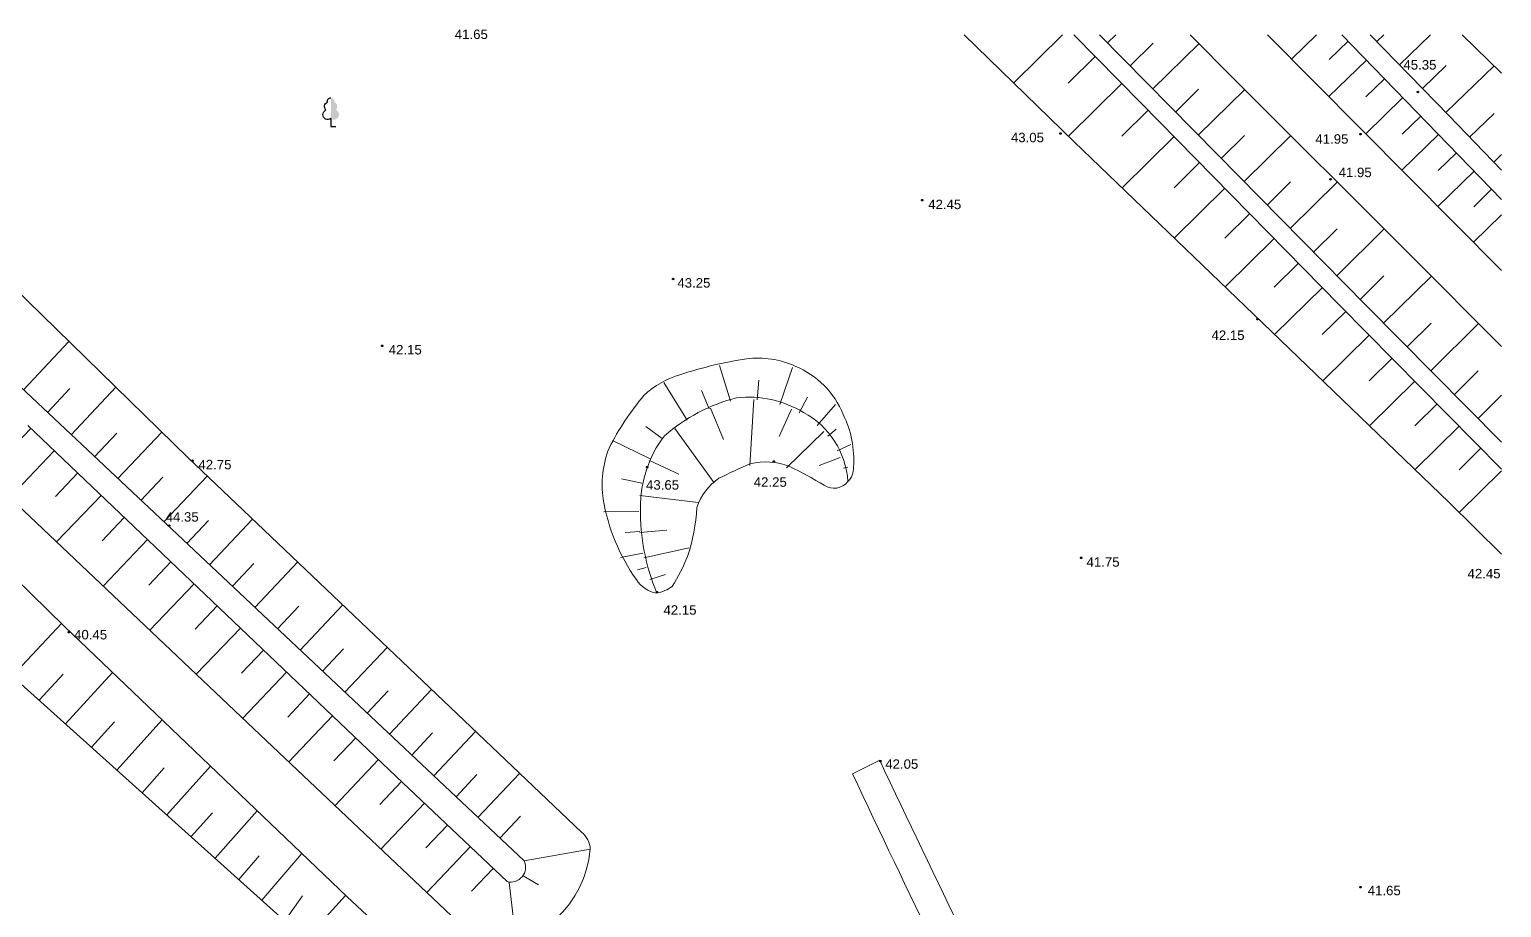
# Model space of a CAD drawing. Header units: metres. Extents: x 363857 to 365179, y 5807840 to 5809004.
# Drawn here: x 364898.7 to 365000, y 5808940 to 5809000.4 of the extents above; entities that cross this region are included whole.
import ezdxf

# ---------------------------------------------------------------- set-up
doc = ezdxf.new("R2010")
doc.units = ezdxf.units.M
doc.header["$LTSCALE"] = 0.5
doc.layers.get('0').update_dxf_attribs({"color": 1, "linetype": 'CONTINUOUS'})
for name, color, linetype in [('Stk.Böschungen', 1, 'CONTINUOUS'), ('Stk.Geländehöhen', 1, 'CONTINUOUS'), ('Stk.Topografie allgemein', 1, 'CONTINUOUS'), ('Stk.Waldflächen', 1, 'CONTINUOUS')]:
    doc.layers.add(name, color=color, linetype=linetype)
doc.styles.add('TA  11.0401.0000', font='Arial.ttf')

# ---------------------------------------------------------------- blocks, each defined once
blk = doc.blocks.new('S11..150')
at = {"lineweight": -2}
blk.add_hatch(color=0, dxfattribs=at).paths.add_polyline_path([(0, 0.055), (0, 0.2), (0.0074, 0.199), (0.0142, 0.196), (0.0197, 0.191), (0.0236, 0.1846), (0.0254, 0.1774), (0.025, 0.17), (0.0326, 0.1648), (0.0386, 0.1578), (0.0426, 0.1495), (0.0442, 0.1404), (0.0435, 0.1312), (0.0403, 0.1225), (0.035, 0.115), (0.0434, 0.1099), (0.0501, 0.1026), (0.0545, 0.0938), (0.0562, 0.0841), (0.0552, 0.0743), (0.0515, 0.0652), (0.0454, 0.0575), (0.0373, 0.0517), (0.028, 0.0485), (0.0182, 0.048), (0.0086, 0.0502)], flags=0)
at = {"color": 0, "lineweight": -2}
blk.add_lwpolyline([(0, 0.055, -1.1324178), (-0.035, 0.115, -0.4985403), (-0.025, 0.17, -0.4807787), (0, 0.2)], format="xyb", dxfattribs=at)
blk.add_lwpolyline([(0, 0.055), (0, 0), (0.035, 0)], dxfattribs=at)
blk = doc.blocks.new('Geländehöhe')
at = {"color": 0, "lineweight": -2}
for points in [[(0.0087, -0.005, -0.5773503), (-0.0087, -0.005, -0.5773503), (0, 0.01, -0.5773503)], [(0.0043, -0.0025, -0.5773503), (-0.0043, -0.0025, -0.5773503), (0, 0.005, -0.5773503)]]:
    blk.add_lwpolyline(points, format="xyb", close=True, dxfattribs=at)

msp = doc.modelspace()

# ---------------------------------------------------------------- linework, layer by layer
at = {"layer": 'Stk.Böschungen', "color": 7, "linetype": 'Continuous', "lineweight": 18}
for p, q in [((364970.6081, 5808992.64), (364963.0388, 5809000)), ((364970.5732, 5809000), (364975.2133, 5808995.3075)), ((364980.4293, 5808991.7821), (364972.3485, 5809000)), ((364978.5882, 5809000), (364981.6326, 5808996.9336)), ((365000, 5808983.7908), (364983.9036, 5809000)), ((365000, 5808988.6773), (364989.0076, 5809000)), ((364990.9726, 5809000), (364996.3621, 5808994.447)), ((365000, 5808997.3722), (364997.2794, 5809000)), ((364981.6326, 5808996.9336), (364993.7142, 5808984.8569)), ((364975.2133, 5808995.3075), (364988.8593, 5808981.4112)), ((364996.3621, 5808994.447), (365000, 5808990.6868)), ((364982.9532, 5808980.7589), (364970.6081, 5808992.64)), ((364990.6535, 5808981.4073), (364980.4293, 5808991.7821)), ((364909.6512, 5808970.8906), (364893.3858, 5808986.7796)), ((364993.7142, 5808984.8569), (365000, 5808978.5579)), ((364908.108, 5808966.3758), (364890.0732, 5808983.3323)), ((364988.8593, 5808981.4112), (365000, 5808970.1257)), ((365000, 5808971.9878), (364990.6535, 5808981.4073)), ((364901.1443, 5808959.2923), (364879.5663, 5808980.4339)), ((364996.3622, 5808967.8486), (364982.9532, 5808980.7589)), ((364892.8961, 5808972.4121), (364914.6142, 5808951.8403)), ((364898.6177, 5808973.1144), (364923.9875, 5808948.9614)), ((364936.7085, 5808945.1378), (364909.6512, 5808970.8906)), ((365000, 5808964.2663), (364996.3622, 5808967.8486)), ((364932.7717, 5808943.1678), (364908.108, 5808966.3758)), ((364920.5601, 5808940.7279), (364901.1443, 5808959.2923)), ((364895.4528, 5808957.7607), (364916.4281, 5808938.9455)), ((364914.6142, 5808951.8403), (364930.1224, 5808937.1738)), ((364923.9875, 5808948.9614), (364931.5856, 5808941.7462)), ((364944.6194, 5808918.2961), (364920.5601, 5808940.7279))]:
    msp.add_line(p, q, dxfattribs=at)
at = {"layer": 'Stk.Böschungen', "color": 7, "linetype": 'Continuous', "lineweight": 9}
for p, q in [((364969.7956, 5809000), (364966.4471, 5808996.6858)), ((364972.8941, 5808999.4452), (364973.459, 5809000)), ((364987.2699, 5809000), (364985.558, 5808998.3294)), ((364989.4371, 5808999.5576), (364988.1415, 5808998.2948)), ((364991.4168, 5808999.5424), (364991.8905, 5809000)), ((364992.9786, 5808997.9331), (364995.1134, 5809000)), ((364974.4511, 5808997.8618), (364976.0356, 5808999.4184)), ((364976.008, 5808996.2784), (364979.188, 5808999.3959)), ((364972.0437, 5808998.513), (364970.1885, 5808996.6824)), ((364990.7007, 5808998.256), (364988.1224, 5808995.7464)), ((364994.5633, 5808996.3004), (364996.1982, 5808997.8789)), ((364996.1706, 5808994.6443), (364999.4905, 5808997.8541)), ((364973.8754, 5808996.6605), (364970.203, 5808993.0338)), ((364991.9501, 5808996.969), (364990.6664, 5808995.7231)), ((364977.5707, 5808994.6892), (364979.1624, 5808996.2539)), ((364979.1371, 5808993.0962), (364982.3376, 5808996.2289)), ((364993.1996, 5808995.682), (364990.6545, 5808993.1963)), ((364975.6881, 5808994.824), (364973.8774, 5808993.03)), ((364997.8048, 5808992.9558), (364999.4903, 5808994.59)), ((364994.4377, 5808994.4067), (364993.1718, 5808993.1714)), ((364977.4738, 5808993.0056), (364973.8932, 5808989.4782)), ((364980.7101, 5808991.4972), (364982.3099, 5808993.0773)), ((364982.2851, 5808989.8989), (364985.4937, 5808993.0741)), ((364995.6674, 5808993.14), (364993.1437, 5808990.69)), ((364996.8914, 5808991.8792), (364995.6413, 5808990.6566)), ((364999.4661, 5808991.2387), (365000, 5808991.7572)), ((364979.2328, 5808991.2143), (364977.468, 5808989.4753)), ((364998.1097, 5808990.6243), (364995.6211, 5808988.196)), ((364980.9702, 5808989.445), (364977.4889, 5808986.0177)), ((364983.8727, 5808988.288), (364985.4847, 5808989.8798)), ((364985.4578, 5808986.6795), (364988.6969, 5808989.8722)), ((364999.3196, 5808989.378), (364998.0825, 5808988.1709)), ((364982.6776, 5808987.7063), (364980.9596, 5808986.0186)), ((365000, 5808987.6204), (364998.0675, 5808985.7336)), ((364987.0578, 5808985.0559), (364988.6848, 5808986.6569)), ((364988.6616, 5808983.4285), (364991.9223, 5808986.6481)), ((364984.3684, 5808985.9845), (364980.9836, 5808982.6544)), ((364986.0325, 5808984.2899), (364984.3633, 5808982.6491)), ((364990.2691, 5808981.7973), (364991.9047, 5808983.4141)), ((364991.8859, 5808980.1653), (364995.1695, 5808983.3986)), ((364987.675, 5808982.6174), (364984.3903, 5808979.3751)), ((364989.2877, 5808980.9773), (364987.6673, 5808979.3788)), ((364990.8957, 5808979.3484), (364987.6951, 5808976.1933)), ((364993.5086, 5808978.5299), (364995.1495, 5808980.1521)), ((364995.1367, 5808976.8891), (364998.4196, 5808980.1417)), ((364898.3267, 5808975.5723), (364901.453, 5808978.899)), ((364992.466, 5808977.7577), (364990.8884, 5808976.1977)), ((364946.9481, 5808974.7977), (364946.2099, 5808977.242)), ((364948.7901, 5808974.8885), (364948.9078, 5808976.244)), ((364950.3561, 5808974.5641), (364951.2171, 5808977.1027)), ((364996.7576, 5808975.2555), (364998.4021, 5808976.8833)), ((364899.9712, 5808974.0261), (364901.5192, 5808975.6741)), ((364901.6025, 5808972.4923), (364904.6735, 5808975.753)), ((364943.9816, 5808973.4974), (364942.3797, 5808976.0862)), ((364945.5022, 5808974.2786), (364944.9745, 5808975.5373)), ((364994.023, 5808976.1804), (364990.9083, 5808973.0997)), ((364945.5834, 5808974.3124), (364946.4736, 5808972.1504)), ((364948.5728, 5808974.9045), (364948.2984, 5808970.3757)), ((364951.1532, 5808974.2491), (364950.3056, 5808972.3668)), ((364951.6877, 5808973.988), (364952.2589, 5808975.0633)), ((364952.9255, 5808973.1261), (364954.1753, 5808974.5675)), ((364995.5612, 5808974.6222), (364994.0245, 5808973.1005)), ((364998.3929, 5808973.6075), (365000, 5808975.2009)), ((364898.8314, 5808972.911), (364897.2993, 5808971.3017)), ((364903.2163, 5808970.9751), (364904.7381, 5808972.5892)), ((364904.8168, 5808969.4703), (364907.8305, 5808972.6691)), ((364942.269, 5808972.2333), (364941.1288, 5808973.0616)), ((364943.1201, 5808972.9169), (364945.8265, 5808969.1908)), ((364953.373, 5808972.7034), (364950.8053, 5808970.2187)), ((364953.656, 5808972.3896), (364954.2209, 5808972.862)), ((364997.0805, 5808973.0831), (364994.0412, 5808970.0833)), ((364900.4418, 5808971.3778), (364897.3791, 5808968.1657)), ((364941.4392, 5808970.8344), (364938.8524, 5808972.0927)), ((364954.3054, 5808971.3821), (364955.2305, 5808971.8252)), ((364998.5809, 5808971.5632), (364997.0804, 5808970.0826)), ((364941.381, 5808970.7124), (364943.4006, 5808969.7694)), ((364954.499, 5808970.9309), (364953.0498, 5808970.3772)), ((364954.738, 5808970.1828), (364955.0323, 5808970.2598)), ((364902.0491, 5808969.8476), (364900.5201, 5808968.2433)), ((364906.4063, 5808967.9758), (364907.9007, 5808969.5583)), ((364907.987, 5808966.4897), (364910.9533, 5808969.649)), ((364940.8626, 5808969.1668), (364939.4664, 5808969.4635)), ((365000, 5808970.0118), (364997.0913, 5808967.1307)), ((364903.6595, 5808968.3145), (364900.6029, 5808965.1121)), ((364940.7234, 5808968.3169), (364944.742, 5808967.8356)), ((364940.6553, 5808967.2124), (364938.2465, 5808967.1939)), ((364905.2606, 5808966.7902), (364903.735, 5808965.1902)), ((364909.5622, 5808965.0075), (364911.0406, 5808966.5819)), ((364911.1278, 5808963.5343), (364914.074, 5808966.6743)), ((364906.8555, 5808965.2718), (364903.8108, 5808962.0735)), ((364940.722, 5808965.8407), (364939.7033, 5808965.7534)), ((364940.729, 5808965.7619), (364942.5685, 5808965.9282)), ((364940.9235, 5808964.3426), (364939.389, 5808964.0491)), ((364940.9909, 5808964.0174), (364944.1073, 5808964.7077)), ((364908.4627, 5808963.7416), (364906.9387, 5808962.1479)), ((364912.6934, 5808962.0611), (364914.1639, 5808963.6242)), ((364914.2469, 5808960.5993), (364917.18, 5808963.7148)), ((364941.1534, 5808963.3605), (364940.56, 5808963.2003)), ((364910.0545, 5808962.2261), (364907.0186, 5808959.035)), ((364941.4043, 5808962.5208), (364942.4824, 5808962.8704)), ((364911.6494, 5808960.7077), (364910.132, 5808959.1155)), ((364915.8004, 5808959.1375), (364917.2624, 5808960.6905)), ((364917.3539, 5808957.6756), (364920.2692, 5808960.7724)), ((364897.555, 5808955.8751), (364900.9283, 5808959.5039)), ((364913.2443, 5808959.1893), (364910.2132, 5808956.009)), ((364914.833, 5808957.6768), (364913.3198, 5808956.0883)), ((364918.8954, 5808956.2251), (364920.3483, 5808957.7694)), ((364920.4368, 5808954.7746), (364923.3345, 5808957.8542)), ((364899.3985, 5808954.2214), (364901.0464, 5808956.0158)), ((364901.2164, 5808952.5907), (364904.4435, 5808956.1378)), ((364916.4217, 5808956.1643), (364913.4026, 5808952.988)), ((364918.0073, 5808954.6547), (364916.501, 5808953.0676)), ((364921.9693, 5808953.3326), (364923.414, 5808954.8681)), ((364923.5017, 5808951.8906), (364926.3834, 5808954.9531)), ((364919.5899, 5808953.1481), (364916.5848, 5808949.9766)), ((364902.9985, 5808950.9921), (364904.5837, 5808952.7401)), ((364904.755, 5808949.4165), (364907.8659, 5808952.8655)), ((364925.0281, 5808950.4543), (364926.4645, 5808951.982)), ((364926.5546, 5808949.0179), (364929.4226, 5808952.0627)), ((364921.1755, 5808951.6386), (364919.6705, 5808950.0601)), ((364922.7518, 5808950.1378), (364919.7558, 5808946.9778)), ((364906.4859, 5808947.8639), (364908.0125, 5808949.5647)), ((364908.1834, 5808946.3411), (364911.1911, 5808949.686)), ((364928.078, 5808947.5844), (364929.5058, 5808949.1052)), ((364929.5893, 5808946.1622), (364932.4387, 5808949.1953)), ((364924.3353, 5808948.6312), (364922.8359, 5808947.057)), ((364925.9092, 5808947.1365), (364922.9154, 5808943.9896)), ((364909.8554, 5808944.8413), (364911.3327, 5808946.4898)), ((364911.5044, 5808943.3622), (364914.4026, 5808946.6154)), ((364931.1007, 5808944.7401), (364932.5224, 5808946.2523)), ((364927.4888, 5808945.6366), (364925.9925, 5808944.0656)), ((364929.0582, 5808944.1463), (364926.0712, 5808941.0051)), ((364932.7716, 5808943.1677), (364937.3145, 5808943.9697)), ((364913.1328, 5808941.9014), (364914.5427, 5808943.5174)), ((364914.7254, 5808940.4728), (364917.4648, 5808943.6875)), ((364930.6331, 5808942.6508), (364929.1406, 5808941.0823)), ((364932.6984, 5808942.1373), (364933.7424, 5808941.5174)), ((364918.2603, 5808938.3296), (364920.4843, 5808940.8005)), ((364931.7449, 5808941.692), (364932.2171, 5808937.6094)), ((364916.3129, 5808939.0488), (364917.5145, 5808940.7699))]:
    msp.add_line(p, q, dxfattribs=at)
at = {"layer": 'Stk.Böschungen', "color": 7, "linetype": 'Continuous', "lineweight": 18}
for centre, radius, start, end in [((364952.1953, 5808950.4484), 27.5751, 98.615357, 108.308287), ((364948.8396, 5808971.4243), 6.3356, 66.036728, 97.027103), ((364945.0929, 5808970.9456), 5.8922, 105.350393, 133.934138), ((364949.0426, 5808971.5658), 6.1252, 22.238176, 67.234607), ((364954.6436, 5808963.5842), 17.9077, 139.607396, 153.537177), ((364950.4594, 5808963.1722), 12.2539, 104.538414, 131.05208), ((364948.168, 5808967.6224), 7.4527, 59.203014, 96.044186), ((364949.2108, 5808968.891), 5.8343, 3.674142, 61.621487), ((364948.3517, 5808970.7585), 7.0869, 355.870084, 26.168524), ((364948.8724, 5808967.5132), 8.1086, 142.823484, 180.447957), ((364944.872, 5808969.0561), 6.7436, 158.165462, 188.482841), ((364960.1887, 5808942.0064), 30.857, 112.618775, 117.032202), ((364949.3932, 5808966.1795), 4.4418, 68.365674, 103.965727), ((364922.7724, 5808915.3002), 61.8421, 60.299329, 62.809856), ((364954.199, 5808970.1611), 1.2243, 312.944533, 4.074697), ((364948.2002, 5808966.3933), 3.7078, 123.299933, 162.982968), ((364954.0937, 5808969.9899), 1.1866, 235.005227, 322.34085), ((364951.3021, 5808970.2251), 13.2774, 189.379224, 215.445258), ((364955.699, 5808967.2718), 14.936, 179.317256, 202.318111), ((364931.6206, 5808968.2664), 13.0579, 341.486037, 356.540512), ((364934.2097, 5808967.8401), 10.4758, 326.472161, 339.19944), ((364942.2177, 5808963.6232), 2.051, 212.368238, 260.576118), ((364941.4207, 5808964.1432), 2.5848, 280.278624, 306.068866), ((364935.7696, 5808943.9094), 1.5461, 2.233345, 52.606462), ((364929.849, 5808944.6668), 7.498, 272.089806, 354.66531), ((364931.8386, 5808942.7407), 1.0262, 255.727753, 24.59309)]:
    msp.add_arc(centre, radius, start, end, dxfattribs=at)
at = {"layer": 'Stk.Topografie allgemein', "color": 7, "linetype": 'Continuous', "lineweight": 9}
msp.add_line((364955.3552, 5808949.1537), (364957.2208, 5808950.0904), dxfattribs=at)
for centre, radius, start, end in [((371845.5208, 5812240.4814), 7633.8293, 205.53279073, 205.73678373), ((366265.711, 5809567.4348), 1448.8974, 205.2599131, 206.3164091)]:
    msp.add_arc(centre, radius, start, end, dxfattribs=at)

# ---------------------------------------------------------------- block references
at = {"layer": 'Stk.Geländehöhen', "color": 7, "xscale": 5, "yscale": 5}
for p in [(364994.2433, 5808996.0642, 45.346), (364969.6548, 5808993.2068, 43.046), (364990.3037, 5808993.1716, 41.946), (364988.2404, 5808990.0594, 41.946), (364960.1442, 5808988.6265, 42.446), (364943.015, 5808983.2034, 43.246), (364983.2051, 5808980.4346, 42.146), (364922.992, 5808978.611, 42.146), (364909.9489, 5808970.7015, 42.746), (364941.2227, 5808970.2619, 43.646), (364949.9335, 5808970.6392, 42.246), (364908.3526, 5808966.2345, 44.346), (364971.0825, 5808964.0146, 41.746), (364941.9046, 5808961.6557, 42.146), (364901.4508, 5808958.9119, 40.446), (364957.2858, 5808950.0241, 42.046), (364990.2907, 5808941.3601, 41.646)]:
    msp.add_blockref('Geländehöhe', p, dxfattribs=at)
at = {"layer": 'Stk.Waldflächen', "color": 7, "xscale": 9.85, "yscale": 9.85}
msp.add_blockref('S11..150', (364919.4723, 5808993.6946), dxfattribs=at)

# ---------------------------------------------------------------- texts
at = {"layer": 'Stk.Geländehöhen', "color": 7, "lineweight": 18, "char_height": 0.65, "attachment_point": 7, "line_spacing_factor": 0.84, "style": 'TA  11.0401.0000'}
for s, insert in [('41.65', (364927.995, 5808999.7)), ('45.35', (364993.25, 5808997.6)), ('43.05', (364966.25, 5808992.6)), ('41.95', (364987.195, 5808992.5)), ('41.95', (364988.795, 5808990.2)), ('42.45', (364960.56, 5808988)), ('43.25', (364943.305, 5808982.6)), ('42.15', (364980.05, 5808979)), ('42.15', (364923.45, 5808978)), ('42.75', (364910.36, 5808970.1)), ('43.65', (364941.15, 5808968.7)), ('42.25', (364948.56, 5808968.9)), ('44.35', (364908.105, 5808966.5)), ('41.75', (364971.45, 5808963.4)), ('42.45', (364997.66, 5808962.6)), ('42.15', (364942.35, 5808960.1)), ('40.45', (364901.805, 5808958.4)), ('42.05', (364957.605, 5808949.5)), ('41.65', (364990.795, 5808940.8))]:
    msp.add_mtext(s, dxfattribs=dict(at, insert=insert))

doc.saveas('drawing.dxf')
